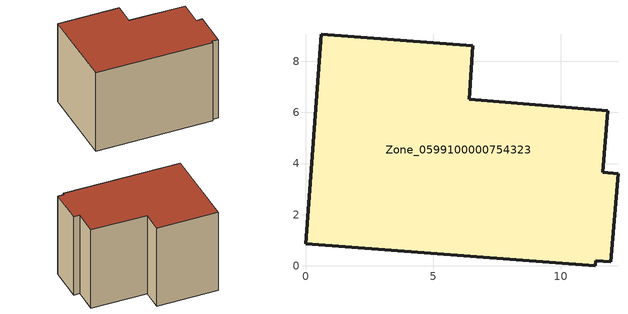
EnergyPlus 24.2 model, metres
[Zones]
Zone_0599100000754323
 floor ground (C_G): 0,0.86 0.62,9.06 6.55,8.61 6.41,6.51 11.83,6.08 11.64,3.66 12.24,3.61 11.96,0.15 11.36,0.2 11.34,0 z0
 wall outside (C_F): 6.41,6.51 6.55,8.61 0.62,9.06 0,0.86 11.34,0 11.36,0.2 11.96,0.15 12.24,3.61 11.64,3.66 11.83,6.08 6.41,6.51 z0:8.52
 roof outside (C_R): 11.96,0.15 12.24,3.61 11.64,3.66 11.83,6.08 6.41,6.51 6.55,8.61 0.62,9.06 0,0.86 11.34,0 11.36,0.2 z8.52
[BUILDING]
Pand.0599100000754323: North Axis=0; Terrain=City; Loads Convergence Tolerance Value=0.04; Temperature Convergence Tolerance Value=0.4; Solar Distribution=FullExterior; Maximum Number of Warmup Days=25; Minimum Number of Warmup Days=1
[Site:Location]
Rotterdam.The.Hague.AP_ZH_NLD Design_Conditions: Latitude=51.96; Longitude=4.45; Time Zone=1; Elevation=-4.5
[SITE:GROUNDTEMPERATURE:BUILDINGSURFACE]
18, 18, 18, 18, 18, 18, 18, 18, 18, 18, 18, 18
[MATERIAL] Thermal Absorptance=0.9; Solar Absorptance=0.7; Visible Absorptance=0.7
Name | Roughness | Thickness | Conductivity | Density | Specific Heat
G.D.2006-2014 | MediumSmooth | 0.15 | 0.06 | 540 | 1210
F.D.2006-2014 | Rough | 0.3 | 0.12 | 1920 | 840
R.D.2006-2014 | MediumRough | 0.2 | 0.08 | 1500 | 1000
[CONSTRUCTION]
C_G: G.D.2006-2014
C_F: F.D.2006-2014
C_R: R.D.2006-2014
[ZONE]
Zone_0599100000754323: Type=1; Multiplier=1; Ceiling Height=Autocalculate; Volume=Autocalculate; Floor Area=autocalculate; Part of Total Floor Area=Yes
[ZONEINFILTRATION:DESIGNFLOWRATE]
Infil_Zone_0599100000754323: Zone or ZoneList or Space or SpaceList=Zone_0599100000754323; Schedule=AlwaysOn; Design Flow Rate Calculation Method=Flow/Area; Flow Rate per Floor Area=0.0021; Constant Term Coefficient=1; Temperature Term Coefficient=0; Velocity Term Coefficient=0; Velocity Squared Term Coefficient=0
[HVACTEMPLATE:ZONE:IDEALLOADSAIRSYSTEM]
Zone_0599100000754323: Maximum Heating Supply Air Temperature=50; Minimum Cooling Supply Air Temperature=13; Maximum Heating Supply Air Humidity Ratio=0.0156; Minimum Cooling Supply Air Humidity Ratio=0.0077; Heating Limit=NoLimit; Cooling Limit=NoLimit; Dehumidification Control Type=ConstantSensibleHeatRatio; Cooling Sensible Heat Ratio=0.7; Dehumidification Setpoint=60; Humidification Control Type=None; Humidification Setpoint=30; Outdoor Air Method=None; Outdoor Air Flow Rate per Person=0.00944; Outdoor Air Flow Rate per Zone Floor Area=0; Outdoor Air Flow Rate per Zone=0; Demand Controlled Ventilation Type=None; Outdoor Air Economizer Type=NoEconomizer; Heat Recovery Type=None; Sensible Heat Recovery Effectiveness=0.7; Latent Heat Recovery Effectiveness=0.65
[ZONECONTROL:THERMOSTAT]
ThermostatControl_Zone_0599100000754323: Zone or ZoneList=Zone_0599100000754323; Control Type Schedule=DualSetpointControlType; Control 1=Thermostat_Zone_0599100000754323; Temperature Difference Between Cutout And Setpoint=0
[THERMOSTATSETPOINT:DUALSETPOINT]
Thermostat_Zone_0599100000754323: Heating Setpoint Temperature Schedule=HeatingSetpoint_Zone_0599100000754323; Cooling Setpoint Temperature Schedule=CoolingSetpoint_Zone_0599100000754323
[SCHEDULE:COMPACT]
HeatingSetpoint_Zone_0599100000754323: Through: 12/31, For: AllDays, Until: 24:00, 21
CoolingSetpoint_Zone_0599100000754323: Through: 12/31, For: AllDays, Until: 24:00, 24
DualSetpointControlType: Through: 12/31, For: AllDays, Until: 24:00, 4
AlwaysOn: Through: 12/31, For: AllDays, Until: 24:00, 1
